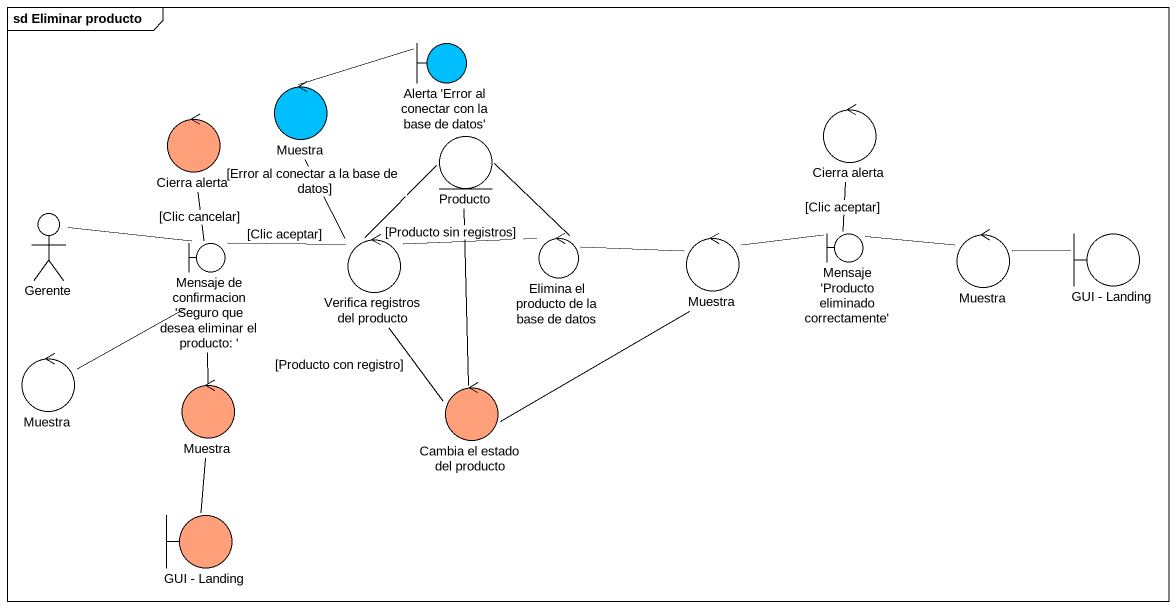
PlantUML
@startuml
mainframe sd Eliminar producto
boundary "Alerta 'Error al conectar con la base de datos'" as Alerta_Error_al_conectar #00BFFF
control Muestra #00BFFF
control "Cierra alerta" as Cierra_alerta #FFA07A
entity Producto
control "Cierra alerta" as Cierra_alerta_2
actor Gerente
boundary "Mensaje de confirmacion 'Seguro que desea eliminar el producto: '" as Mensaje_de_confirmacion
control "Verifica registros del producto" as Verifica_registros_del
control "Elimina el producto de la base de datos" as Elimina_el_producto_de_la
control "Muestra" as Muestra_2
boundary "Mensaje 'Producto eliminado correctamente'" as Mensaje_Producto_eliminado
control "Muestra" as Muestra_3
boundary "GUI - Landing" as GUI_Landing
control "Muestra" as Muestra_4
control "Muestra" as Muestra_5 #FFA07A
control "Cambia el estado del producto" as Cambia_el_estado_del #FFA07A
boundary "GUI - Landing" as GUI_Landing_2 #FFA07A
Muestra -right- Alerta_Error_al_conectar
Gerente -right- Mensaje_de_confirmacion
Mensaje_de_confirmacion -up- Cierra_alerta : [Clic cancelar]
Mensaje_de_confirmacion -right- Verifica_registros_del : [Clic aceptar]
Mensaje_de_confirmacion -- Muestra_5
Verifica_registros_del -up- Muestra : [Error al conectar a la base de datos]
Verifica_registros_del -up- Producto
Verifica_registros_del -right- Elimina_el_producto_de_la : [Producto sin registros]
Verifica_registros_del -- Cambia_el_estado_del : [Producto con registro]
Elimina_el_producto_de_la -up- Producto
Elimina_el_producto_de_la -right- Muestra_2
Muestra_2 -right- Mensaje_Producto_eliminado
Mensaje_Producto_eliminado -up- Cierra_alerta_2 : [Clic aceptar]
Mensaje_Producto_eliminado -right- Muestra_3
Muestra_3 -right- GUI_Landing
Muestra_4 -up- Mensaje_de_confirmacion
Muestra_5 -- GUI_Landing_2
Cambia_el_estado_del -up- Producto
Cambia_el_estado_del -up- Muestra_2
@enduml
